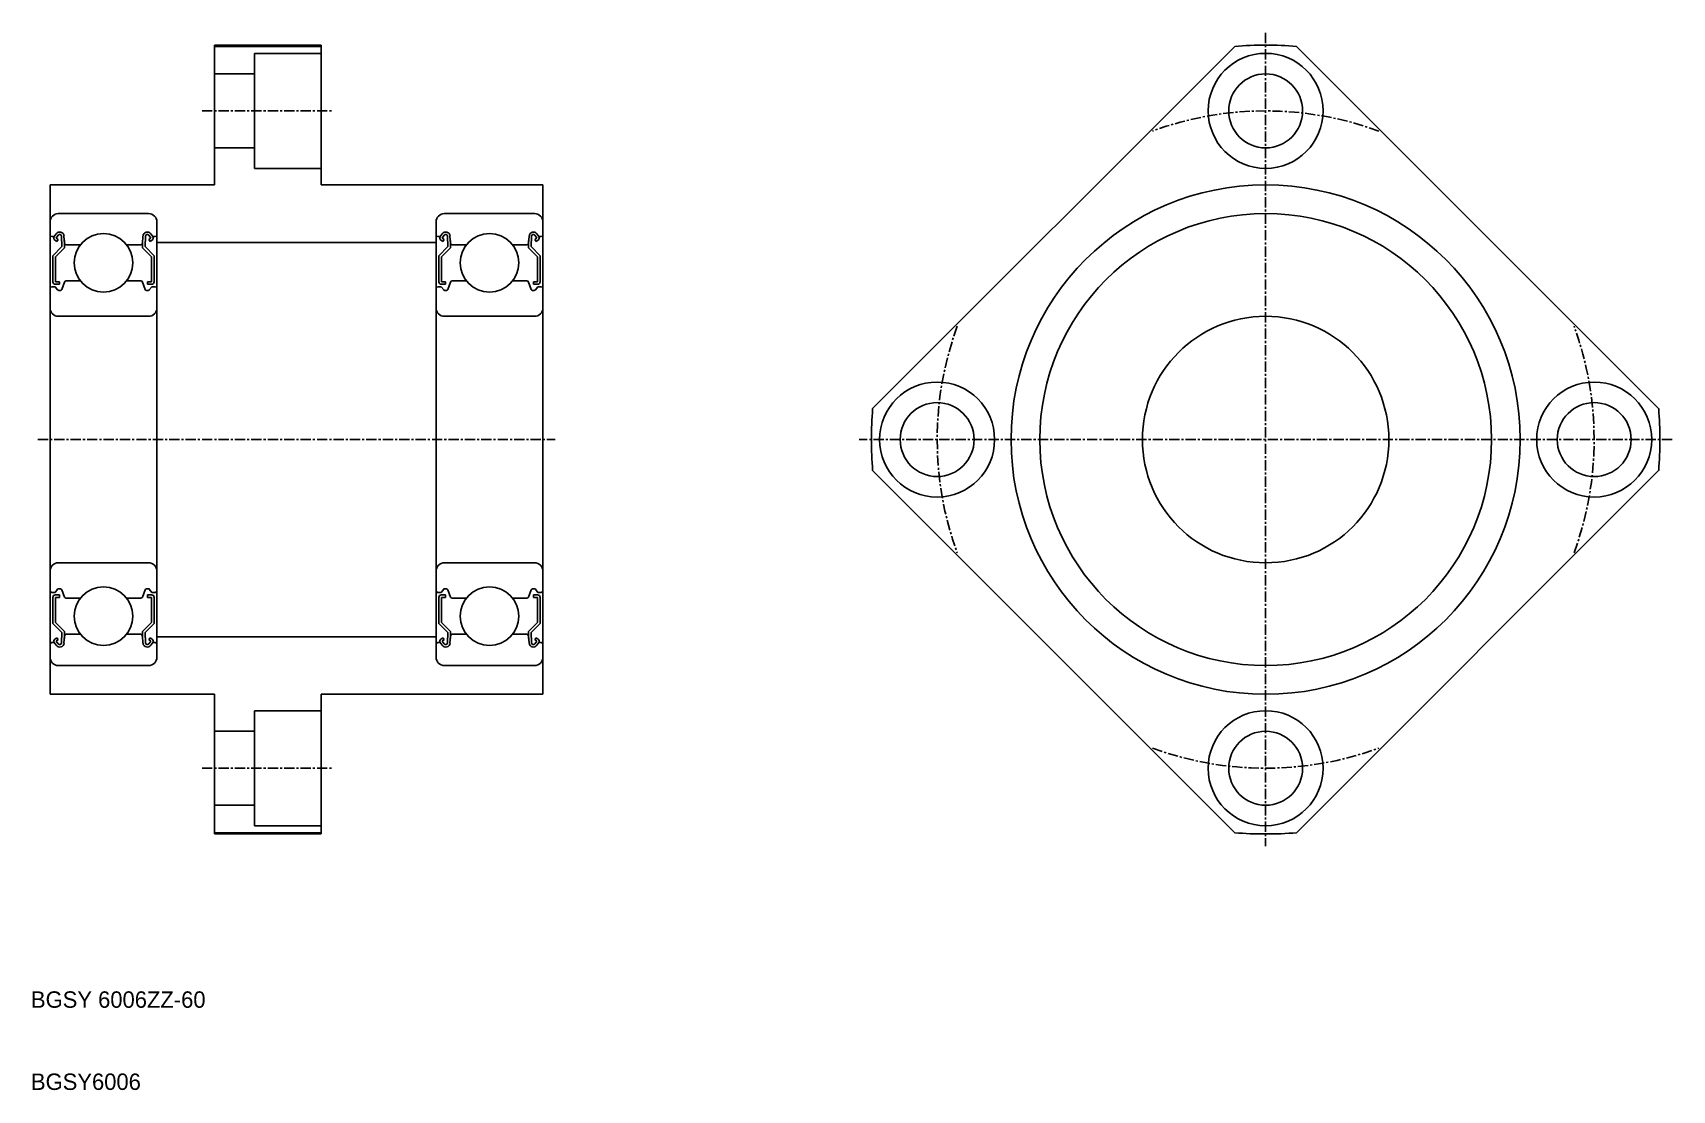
# Model space of a CAD drawing. Extents: x 134 to 334, y 67 to 195.
import ezdxf

# ---------------------------------------------------------------- set-up
doc = ezdxf.new("R2010")
doc.units = 0
doc.linetypes.add('CENTER', pattern=[2, 1.25, -0.25, 0.25, -0.25])
doc.linetypes.add('DASHED', pattern=[19.05, 12.7, -6.35])
doc.layers.get('0').update_dxf_attribs({"linetype": 'CONTINUOUS'})
doc.layers.add('CENTER', color=1, linetype='CENTER')

msp = doc.modelspace()

# ---------------------------------------------------------------- linework, layer by layer
for p, q in [((156.59, 193.83), (169.59, 193.83)), ((156.59, 176.83), (156.59, 193.83)), ((169.59, 193.68), (156.59, 193.68)), ((169.59, 193.83), (169.59, 176.83)), ((236.74, 149.6), (280.82, 193.68)), ((332.44, 149.6), (288.36, 193.68)), ((136.59, 145.83), (136.59, 176.83)), ((136.59, 176.83), (156.59, 176.83)), ((169.59, 176.83), (196.59, 176.83)), ((196.59, 176.83), (196.59, 145.83)), ((136.59, 172.33), (136.59, 119.33)), ((137.59, 173.33), (148.59, 173.33)), ((149.59, 172.33), (149.59, 119.33)), ((183.59, 172.33), (183.59, 119.33)), ((184.59, 173.33), (195.59, 173.33)), ((196.59, 172.33), (196.59, 119.33)), ((136.79, 170.53), (137.09, 170.53)), ((137.09, 170.53), (137.32, 170.86)), ((137.41, 169.94), (137.16, 170.11)), ((137.34, 170.36), (137.57, 170.69)), ((137.58, 170.19), (137.34, 170.36)), ((137.41, 169.94), (137.58, 170.19)), ((137.99, 170.57), (138.03, 169.31)), ((138.28, 170.6), (138.36, 169.71)), ((138.33, 170.05), (138.33, 169.18)), ((147.9, 170.6), (147.82, 169.71)), ((147.85, 170.05), (147.85, 169.18)), ((148.2, 170.57), (148.15, 169.31)), ((148.6, 170.19), (148.84, 170.36)), ((148.77, 169.94), (148.6, 170.19)), ((148.84, 170.36), (148.61, 170.69)), ((148.77, 169.94), (149.02, 170.11)), ((149.09, 170.53), (148.86, 170.86)), ((149.39, 170.53), (149.09, 170.53)), ((183.79, 170.53), (184.09, 170.53)), ((184.09, 170.53), (184.32, 170.86)), ((184.41, 169.94), (184.16, 170.11)), ((184.34, 170.36), (184.57, 170.69)), ((184.58, 170.19), (184.34, 170.36)), ((184.41, 169.94), (184.58, 170.19)), ((184.99, 170.57), (185.03, 169.31)), ((185.28, 170.6), (185.36, 169.71)), ((185.33, 170.05), (185.33, 169.18)), ((194.9, 170.6), (194.82, 169.71)), ((194.85, 170.05), (194.85, 169.18)), ((195.2, 170.57), (195.15, 169.31)), ((195.6, 170.19), (195.84, 170.36)), ((195.77, 169.94), (195.6, 170.19)), ((195.84, 170.36), (195.61, 170.69)), ((195.77, 169.94), (196.02, 170.11)), ((196.09, 170.53), (195.86, 170.86)), ((196.39, 170.53), (196.09, 170.53)), ((138.03, 169.31), (136.93, 168.21)), ((136.93, 168.21), (136.93, 165.03)), ((138.33, 169.18), (137.23, 168.08)), ((137.23, 168.08), (137.23, 165.03)), ((138.56, 169.53), (140.28, 169.53)), ((147.62, 169.53), (145.9, 169.53)), ((147.85, 169.18), (148.95, 168.08)), ((148.15, 169.31), (149.25, 168.21)), ((148.95, 168.08), (148.95, 165.03)), ((149.25, 168.21), (149.25, 165.03)), ((185.03, 169.31), (183.93, 168.21)), ((183.93, 168.21), (183.93, 165.03)), ((185.33, 169.18), (184.23, 168.08)), ((184.23, 168.08), (184.23, 165.03)), ((185.56, 169.53), (187.28, 169.53)), ((194.62, 169.53), (192.9, 169.53)), ((194.85, 169.18), (195.95, 168.08)), ((195.15, 169.31), (196.25, 168.21)), ((195.95, 168.08), (195.95, 165.03)), ((196.25, 168.21), (196.25, 165.03)), ((136.79, 164.43), (137.19, 164.43)), ((137.19, 164.43), (137.51, 164.05)), ((137.75, 165.03), (137.23, 165.03)), ((137.23, 164.73), (137.75, 164.73)), ((137.66, 163.98), (137.84, 163.98)), ((137.75, 164.73), (137.75, 165.03)), ((138.02, 164.11), (138.35, 165)), ((138.54, 165.13), (140.28, 165.13)), ((147.65, 165.13), (145.9, 165.13)), ((148.16, 164.11), (147.83, 165)), ((148.52, 163.98), (148.34, 163.98)), ((148.43, 164.73), (148.43, 165.03)), ((148.43, 165.03), (148.95, 165.03)), ((148.95, 164.73), (148.43, 164.73)), ((148.99, 164.43), (148.67, 164.05)), ((149.39, 164.43), (148.99, 164.43)), ((183.79, 164.43), (184.19, 164.43)), ((184.19, 164.43), (184.51, 164.05)), ((184.75, 165.03), (184.23, 165.03)), ((184.23, 164.73), (184.75, 164.73)), ((184.66, 163.98), (184.84, 163.98)), ((184.75, 164.73), (184.75, 165.03)), ((185.02, 164.11), (185.35, 165)), ((185.54, 165.13), (187.28, 165.13)), ((194.65, 165.13), (192.9, 165.13)), ((195.16, 164.11), (194.83, 165)), ((195.52, 163.98), (195.34, 163.98)), ((195.43, 165.03), (195.95, 165.03)), ((195.43, 164.73), (195.43, 165.03)), ((195.95, 164.73), (195.43, 164.73)), ((195.99, 164.43), (195.67, 164.05)), ((196.39, 164.43), (195.99, 164.43)), ((137.59, 160.83), (148.59, 160.83)), ((184.59, 160.83), (195.59, 160.83)), ((136.59, 145.83), (136.59, 114.83)), ((196.59, 114.83), (196.59, 145.83)), ((236.74, 142.07), (280.82, 97.98)), ((332.44, 142.07), (288.36, 97.98)), ((137.59, 130.83), (148.59, 130.83)), ((184.59, 130.83), (195.59, 130.83)), ((136.79, 127.23), (137.19, 127.23)), ((136.93, 123.46), (136.93, 126.63)), ((137.19, 127.23), (137.51, 127.61)), ((137.23, 126.93), (137.75, 126.93)), ((137.23, 123.58), (137.23, 126.63)), ((137.75, 126.63), (137.23, 126.63)), ((137.66, 127.68), (137.84, 127.68)), ((137.75, 126.93), (137.75, 126.63)), ((138.02, 127.55), (138.35, 126.66)), ((138.54, 126.53), (140.28, 126.53)), ((147.65, 126.53), (145.9, 126.53)), ((148.16, 127.55), (147.83, 126.66)), ((148.52, 127.68), (148.34, 127.68)), ((148.43, 126.93), (148.43, 126.63)), ((148.95, 126.93), (148.43, 126.93)), ((148.43, 126.63), (148.95, 126.63)), ((148.99, 127.23), (148.67, 127.61)), ((148.95, 123.58), (148.95, 126.63)), ((149.39, 127.23), (148.99, 127.23)), ((149.25, 123.46), (149.25, 126.63)), ((183.79, 127.23), (184.19, 127.23)), ((183.93, 123.46), (183.93, 126.63)), ((184.19, 127.23), (184.51, 127.61)), ((184.23, 126.93), (184.75, 126.93)), ((184.23, 123.58), (184.23, 126.63)), ((184.75, 126.63), (184.23, 126.63)), ((184.66, 127.68), (184.84, 127.68)), ((184.75, 126.93), (184.75, 126.63)), ((185.02, 127.55), (185.35, 126.66)), ((185.54, 126.53), (187.28, 126.53)), ((194.65, 126.53), (192.9, 126.53)), ((195.16, 127.55), (194.83, 126.66)), ((195.52, 127.68), (195.34, 127.68)), ((195.95, 126.93), (195.43, 126.93)), ((195.43, 126.93), (195.43, 126.63)), ((195.43, 126.63), (195.95, 126.63)), ((195.99, 127.23), (195.67, 127.61)), ((195.95, 123.58), (195.95, 126.63)), ((196.39, 127.23), (195.99, 127.23)), ((196.25, 123.46), (196.25, 126.63)), ((138.03, 122.36), (136.93, 123.46)), ((138.33, 122.48), (137.23, 123.58)), ((137.99, 121.1), (138.03, 122.36)), ((138.28, 121.06), (138.36, 121.95)), ((138.33, 121.61), (138.33, 122.48)), ((138.56, 122.13), (140.28, 122.13)), ((147.62, 122.13), (145.9, 122.13)), ((147.9, 121.06), (147.82, 121.95)), ((147.85, 122.48), (148.95, 123.58)), ((147.85, 121.61), (147.85, 122.48)), ((148.15, 122.36), (149.25, 123.46)), ((148.2, 121.1), (148.15, 122.36)), ((185.03, 122.36), (183.93, 123.46)), ((185.33, 122.48), (184.23, 123.58)), ((184.99, 121.1), (185.03, 122.36)), ((185.28, 121.06), (185.36, 121.95)), ((185.33, 121.61), (185.33, 122.48)), ((185.56, 122.13), (187.28, 122.13)), ((194.62, 122.13), (192.9, 122.13)), ((194.9, 121.06), (194.82, 121.95)), ((194.85, 122.48), (195.95, 123.58)), ((194.85, 121.61), (194.85, 122.48)), ((195.15, 122.36), (196.25, 123.46)), ((195.2, 121.1), (195.15, 122.36)), ((136.79, 121.13), (137.09, 121.13)), ((137.09, 121.13), (137.32, 120.8)), ((137.41, 121.72), (137.16, 121.55)), ((137.58, 121.48), (137.34, 121.3)), ((137.34, 121.3), (137.57, 120.98)), ((137.41, 121.72), (137.58, 121.48)), ((148.77, 121.72), (148.6, 121.48)), ((148.6, 121.48), (148.84, 121.3)), ((148.84, 121.3), (148.61, 120.98)), ((148.77, 121.72), (149.02, 121.55)), ((149.09, 121.13), (148.86, 120.8)), ((149.39, 121.13), (149.09, 121.13)), ((183.79, 121.13), (184.09, 121.13)), ((184.09, 121.13), (184.32, 120.8)), ((184.41, 121.72), (184.16, 121.55)), ((184.58, 121.48), (184.34, 121.3)), ((184.34, 121.3), (184.57, 120.98)), ((184.41, 121.72), (184.58, 121.48)), ((195.77, 121.72), (195.6, 121.48)), ((195.6, 121.48), (195.84, 121.3)), ((195.84, 121.3), (195.61, 120.98)), ((195.77, 121.72), (196.02, 121.55)), ((196.09, 121.13), (195.86, 120.8)), ((196.39, 121.13), (196.09, 121.13)), ((137.59, 118.33), (148.59, 118.33)), ((140.64, 118.33), (140.64, 118.33)), ((143.09, 118.33), (143.09, 118.33)), ((184.59, 118.33), (195.59, 118.33)), ((187.64, 118.33), (187.64, 118.33)), ((190.09, 118.33), (190.09, 118.33)), ((136.59, 114.83), (156.59, 114.83)), ((156.59, 114.83), (156.59, 97.83)), ((169.59, 97.83), (169.59, 114.83)), ((169.59, 114.83), (196.59, 114.83)), ((169.59, 97.98), (156.59, 97.98)), ((156.59, 97.83), (169.59, 97.83))]:
    msp.add_line(p, q)
at = {"color": 3, "linetype": 'DASHED'}
for p, q in [((169.59, 192.83), (161.49, 192.83)), ((161.49, 192.83), (161.49, 185.83)), ((161.49, 190.33), (156.59, 190.33)), ((161.49, 178.83), (161.49, 185.83)), ((161.49, 181.33), (156.59, 181.33)), ((169.59, 178.83), (161.49, 178.83)), ((169.59, 112.83), (161.49, 112.83)), ((161.49, 112.83), (161.49, 105.83)), ((161.49, 110.33), (156.59, 110.33)), ((161.49, 98.83), (161.49, 105.83)), ((161.49, 101.33), (156.59, 101.33)), ((169.59, 98.83), (161.49, 98.83))]:
    msp.add_line(p, q, dxfattribs=at)
at = {"color": 7, "linetype": 'CONTINUOUS'}
for p, q in [((149.59, 169.83), (183.59, 169.83)), ((149.59, 121.83), (183.59, 121.83))]:
    msp.add_line(p, q, dxfattribs=at)
for centre, radius in [((284.59, 185.83), 7), ((284.59, 185.83), 4.5), ((284.59, 145.83), 31), ((284.59, 145.83), 27.5), ((143.09, 167.33), 3.57), ((190.09, 167.33), 3.57), ((284.59, 145.83), 15), ((244.59, 145.83), 7), ((324.59, 145.83), 7), ((244.59, 145.83), 4.5), ((324.59, 145.83), 4.5), ((143.09, 124.33), 3.57), ((190.09, 124.33), 3.57), ((284.59, 105.83), 7), ((284.59, 105.83), 4.5)]:
    msp.add_circle(centre, radius)
for centre, radius, start, end in [((284.59, 145.83), 48, 85.4991, 94.5009), ((137.59, 172.33), 1, 90, 180), ((148.59, 172.33), 1, 0, 90), ((184.59, 172.33), 1, 90, 180), ((195.59, 172.33), 1, 0, 90), ((136.79, 170.73), 0.2, 180, 270), ((137.34, 170.36), 0.3, 144.9356, 235.0377), ((137.76, 170.56), 0.53, 5.0651, 144.9356), ((137.76, 170.56), 0.23, 2.1311, 144.9356), ((138.56, 169.73), 0.2, 185.0651, 270), ((147.62, 169.73), 0.2, 270, 354.9349), ((148.43, 170.56), 0.53, 35.0644, 174.9349), ((148.43, 170.56), 0.23, 35.0644, 177.8689), ((148.85, 170.36), 0.3, 304.9623, 35.0644), ((149.39, 170.73), 0.2, 270, 0), ((183.79, 170.73), 0.2, 180, 270), ((184.34, 170.36), 0.3, 144.9356, 235.0377), ((184.76, 170.56), 0.53, 5.0651, 144.9356), ((184.76, 170.56), 0.23, 2.1311, 144.9356), ((185.56, 169.73), 0.2, 185.0651, 270), ((194.62, 169.73), 0.2, 270, 354.9349), ((195.43, 170.56), 0.53, 35.0644, 174.9349), ((195.43, 170.56), 0.23, 35.0644, 177.8689), ((195.85, 170.36), 0.3, 304.9623, 35.0644), ((196.39, 170.73), 0.2, 270, 0), ((136.79, 164.23), 0.2, 90, 180), ((137.23, 165.03), 0.3, 180, 270), ((137.66, 164.18), 0.2, 219.9991, 270), ((137.84, 164.18), 0.2, 270, 339.9703), ((138.54, 164.93), 0.2, 90, 159.9703), ((147.65, 164.93), 0.2, 20.0297, 90), ((148.34, 164.18), 0.2, 200.0297, 270), ((148.52, 164.18), 0.2, 270, 320.0009), ((148.95, 165.03), 0.3, 270, 0), ((149.39, 164.23), 0.2, 0, 90), ((183.79, 164.23), 0.2, 90, 180), ((184.23, 165.03), 0.3, 180, 270), ((184.66, 164.18), 0.2, 219.9991, 270), ((184.84, 164.18), 0.2, 270, 339.9703), ((185.54, 164.93), 0.2, 90, 159.9703), ((194.65, 164.93), 0.2, 20.0297, 90), ((195.34, 164.18), 0.2, 200.0297, 270), ((195.52, 164.18), 0.2, 270, 320.0009), ((195.95, 165.03), 0.3, 270, 0), ((196.39, 164.23), 0.2, 0, 90), ((137.59, 161.83), 1, 180, 270), ((148.59, 161.83), 1, 270, 0), ((184.59, 161.83), 1, 180, 270), ((195.59, 161.83), 1, 270, 0), ((284.59, 145.83), 48, 175.4991, 184.5009), ((284.59, 145.83), 48, 355.4991, 4.5009), ((137.59, 129.83), 1, 90, 180), ((148.59, 129.83), 1, 0, 90), ((184.59, 129.83), 1, 90, 180), ((195.59, 129.83), 1, 0, 90), ((136.79, 127.43), 0.2, 180, 270), ((137.23, 126.63), 0.3, 90, 180), ((137.66, 127.48), 0.2, 90, 140.0009), ((137.84, 127.48), 0.2, 20.0297, 90), ((138.54, 126.73), 0.2, 200.0297, 270), ((147.65, 126.73), 0.2, 270, 339.9703), ((148.34, 127.48), 0.2, 90, 159.9703), ((148.52, 127.48), 0.2, 39.9991, 90), ((148.95, 126.63), 0.3, 0, 90), ((149.39, 127.43), 0.2, 270, 0), ((183.79, 127.43), 0.2, 180, 270), ((184.23, 126.63), 0.3, 90, 180), ((184.66, 127.48), 0.2, 90, 140.0009), ((184.84, 127.48), 0.2, 20.0297, 90), ((185.54, 126.73), 0.2, 200.0297, 270), ((194.65, 126.73), 0.2, 270, 339.9703), ((195.34, 127.48), 0.2, 90, 159.9703), ((195.52, 127.48), 0.2, 39.9991, 90), ((195.95, 126.63), 0.3, 0, 90), ((196.39, 127.43), 0.2, 270, 0), ((138.56, 121.93), 0.2, 90, 174.9349), ((147.62, 121.93), 0.2, 5.0651, 90), ((185.56, 121.93), 0.2, 90, 174.9349), ((194.62, 121.93), 0.2, 5.0651, 90), ((136.79, 120.93), 0.2, 90, 180), ((137.34, 121.3), 0.3, 124.9623, 215.0644), ((137.76, 121.11), 0.53, 215.0644, 354.9349), ((137.76, 121.11), 0.23, 215.0644, 357.8689), ((148.43, 121.11), 0.53, 185.0651, 324.9356), ((148.43, 121.11), 0.23, 182.1311, 324.9356), ((148.85, 121.3), 0.3, 324.9356, 55.0377), ((149.39, 120.93), 0.2, 0, 90), ((183.79, 120.93), 0.2, 90, 180), ((184.34, 121.3), 0.3, 124.9623, 215.0644), ((184.76, 121.11), 0.53, 215.0644, 354.9349), ((184.76, 121.11), 0.23, 215.0644, 357.8689), ((195.43, 121.11), 0.53, 185.0651, 324.9356), ((195.43, 121.11), 0.23, 182.1311, 324.9356), ((195.85, 121.3), 0.3, 324.9356, 55.0377), ((196.39, 120.93), 0.2, 0, 90), ((137.59, 119.33), 1, 180, 270), ((148.59, 119.33), 1, 270, 0), ((184.59, 119.33), 1, 180, 270), ((195.59, 119.33), 1, 270, 0), ((284.59, 145.83), 48, 265.4991, 274.5009)]:
    msp.add_arc(centre, radius, start, end)
at = {"layer": 'CENTER', "color": 1, "linetype": 'CENTER'}
for p, q in [((284.59, 195.33), (284.59, 96.33)), ((155.09, 185.83), (171.09, 185.83)), ((135.09, 145.83), (198.09, 145.83)), ((334.09, 145.83), (235.09, 145.83)), ((155.09, 105.83), (171.09, 105.83))]:
    msp.add_line(p, q, dxfattribs=at)
for start, end in [(69.8427, 110.1573), (159.8427, 200.1573), (339.8427, 20.1573), (249.8427, 290.1573)]:
    msp.add_arc((284.59, 145.83), 40, start, end, dxfattribs=at)

# ---------------------------------------------------------------- texts
for s, p in [('BGSY 6006ZZ-60', (134.26, 76.68)), ('BGSY6006', (134.26, 66.68))]:
    msp.add_text(s, height=2).set_placement(p)

doc.saveas('drawing.dxf')
